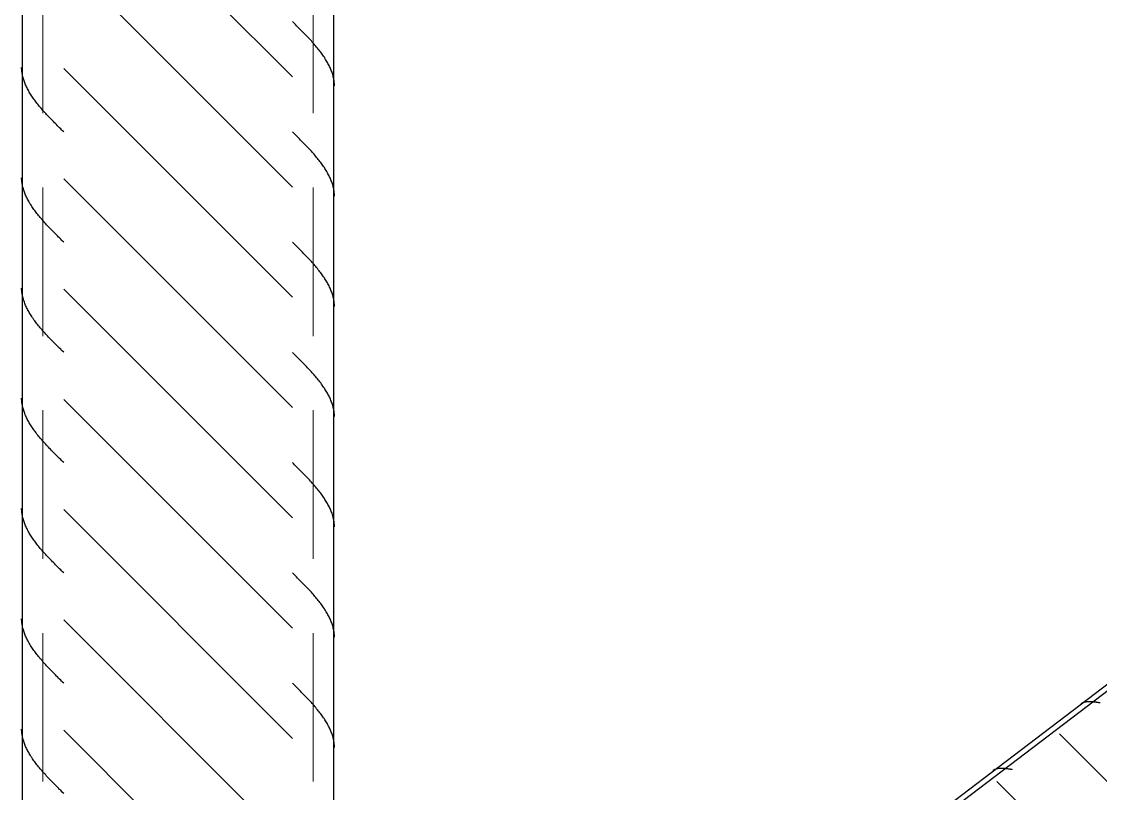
# Model space of a CAD drawing. Extents: x -9133 to 18268, y -11863 to 17290.
# Drawn here: x 498.8 to 602.7, y 3242.3 to 3316.6 of the extents above; entities that cross this region are included whole.
import ezdxf

# ---------------------------------------------------------------- set-up
doc = ezdxf.new("R2010")
doc.units = 0
doc.header["$LTSCALE"] = 30
doc.header["$MEASUREMENT"] = 0
doc.linetypes.add('EJEG$0$RLE-PROYECCION', pattern=[0.71438, 0.47625, -0.23813])
doc.layers.get('0').update_dxf_attribs({"linetype": 'CONTINUOUS'})
doc.layers.add('EJEG$0$RLA-ACHURADO', color=30, linetype='EJEG$0$RLE-PROYECCION', lineweight=15, transparency=0.7)
doc.layers.add('EJEG$0$RLA-CONTORNO', color=30, linetype='CONTINUOUS', lineweight=25)
pattern_1 = [(135, (-424.688, -2039.478), (-5.303301, -5.303301), [])]

# ---------------------------------------------------------------- blocks, each defined once
blk = doc.blocks.new('EJEG$0$RLA-COLUMNAS-CAJONES - P_M_ 300x300x20-306602-EJE G')
at = {"layer": 'EJEG$0$RLA-ACHURADO'}
for p, q in [((-1629.82, 788.27), (-1629.82, 1103)), ((-1603.82, 788.27), (-1603.82, 1103))]:
    blk.add_line(p, q, dxfattribs=at)
blk = doc.blocks.new('EJEG$0$FP_1-EJE G')
at = {"layer": 'EJEG$0$RLA-CONTORNO'}
for p, q in [((-1601.82, 826.77), (-1601.82, 1103)), ((-1605.72, 947.01), (-1605.82, 947.1)), ((-1605.62, 946.91), (-1605.72, 947.01)), ((-1605.52, 946.81), (-1605.62, 946.91)), ((-1605.42, 946.71), (-1605.52, 946.81)), ((-1605.32, 946.61), (-1605.42, 946.71)), ((-1605.22, 946.51), (-1605.32, 946.61)), ((-1605.12, 946.42), (-1605.22, 946.51)), ((-1605.02, 946.32), (-1605.12, 946.42)), ((-1604.93, 946.22), (-1605.02, 946.32)), ((-1604.83, 946.12), (-1604.93, 946.22)), ((-1604.73, 946.02), (-1604.83, 946.12)), ((-1604.64, 945.93), (-1604.73, 946.02)), ((-1604.54, 945.83), (-1604.64, 945.93)), ((-1604.45, 945.73), (-1604.54, 945.83)), ((-1604.36, 945.63), (-1604.45, 945.73)), ((-1604.26, 945.53), (-1604.36, 945.63)), ((-1604.17, 945.43), (-1604.26, 945.53)), ((-1604.08, 945.34), (-1604.17, 945.43)), ((-1603.99, 945.24), (-1604.08, 945.34)), ((-1603.9, 945.14), (-1603.99, 945.24)), ((-1603.82, 945.04), (-1603.9, 945.14)), ((-1603.73, 944.94), (-1603.82, 945.04)), ((-1603.64, 944.85), (-1603.73, 944.94)), ((-1603.56, 944.75), (-1603.64, 944.85)), ((-1603.48, 944.65), (-1603.56, 944.75)), ((-1603.4, 944.55), (-1603.48, 944.65)), ((-1603.32, 944.45), (-1603.4, 944.55)), ((-1603.24, 944.36), (-1603.32, 944.45)), ((-1603.17, 944.26), (-1603.24, 944.36)), ((-1603.09, 944.16), (-1603.17, 944.26)), ((-1603.02, 944.06), (-1603.09, 944.16)), ((-1602.95, 943.96), (-1603.02, 944.06)), ((-1602.88, 943.86), (-1602.95, 943.96)), ((-1602.81, 943.77), (-1602.88, 943.86)), ((-1602.74, 943.67), (-1602.81, 943.77)), ((-1602.68, 943.57), (-1602.74, 943.67)), ((-1602.62, 943.47), (-1602.68, 943.57)), ((-1602.56, 943.37), (-1602.62, 943.47)), ((-1602.5, 943.28), (-1602.56, 943.37)), ((-1602.44, 943.18), (-1602.5, 943.28)), ((-1602.39, 943.08), (-1602.44, 943.18)), ((-1602.34, 942.98), (-1602.39, 943.08)), ((-1602.28, 942.88), (-1602.34, 942.98)), ((-1602.24, 942.78), (-1602.28, 942.88)), ((-1602.19, 942.69), (-1602.24, 942.78)), ((-1602.15, 942.59), (-1602.19, 942.69)), ((-1602.11, 942.49), (-1602.15, 942.59)), ((-1602.07, 942.39), (-1602.11, 942.49)), ((-1602.03, 942.29), (-1602.07, 942.39)), ((-1601.99, 942.2), (-1602.03, 942.29)), ((-1601.96, 942.1), (-1601.99, 942.2)), ((-1601.93, 942), (-1601.96, 942.1)), ((-1601.9, 941.9), (-1601.93, 942)), ((-1601.88, 941.8), (-1601.9, 941.9)), ((-1601.86, 941.7), (-1601.88, 941.8)), ((-1601.84, 941.61), (-1601.86, 941.7)), ((-1601.82, 941.51), (-1601.84, 941.61)), ((-1601.8, 941.41), (-1601.82, 941.51)), ((-1601.79, 941.31), (-1601.8, 941.41)), ((-1601.78, 941.21), (-1601.79, 941.31)), ((-1601.77, 941.12), (-1601.78, 941.21)), ((-1601.76, 941.02), (-1601.77, 941.12)), ((-1601.76, 940.92), (-1601.76, 941.02)), ((-1605.72, 936.4), (-1605.82, 936.5)), ((-1605.62, 936.3), (-1605.72, 936.4)), ((-1605.52, 936.2), (-1605.62, 936.3)), ((-1605.42, 936.1), (-1605.52, 936.2)), ((-1605.32, 936.01), (-1605.42, 936.1)), ((-1605.22, 935.91), (-1605.32, 936.01)), ((-1605.12, 935.81), (-1605.22, 935.91)), ((-1605.02, 935.71), (-1605.12, 935.81)), ((-1604.93, 935.61), (-1605.02, 935.71)), ((-1604.83, 935.52), (-1604.93, 935.61)), ((-1604.73, 935.42), (-1604.83, 935.52)), ((-1604.64, 935.32), (-1604.73, 935.42)), ((-1604.54, 935.22), (-1604.64, 935.32)), ((-1604.45, 935.12), (-1604.54, 935.22)), ((-1604.36, 935.02), (-1604.45, 935.12)), ((-1604.26, 934.93), (-1604.36, 935.02)), ((-1604.17, 934.83), (-1604.26, 934.93)), ((-1604.08, 934.73), (-1604.17, 934.83)), ((-1603.99, 934.63), (-1604.08, 934.73)), ((-1603.9, 934.53), (-1603.99, 934.63)), ((-1603.82, 934.44), (-1603.9, 934.53)), ((-1603.73, 934.34), (-1603.82, 934.44)), ((-1603.64, 934.24), (-1603.73, 934.34)), ((-1603.56, 934.14), (-1603.64, 934.24)), ((-1603.48, 934.04), (-1603.56, 934.14)), ((-1603.4, 933.94), (-1603.48, 934.04)), ((-1603.32, 933.85), (-1603.4, 933.94)), ((-1603.24, 933.75), (-1603.32, 933.85)), ((-1603.17, 933.65), (-1603.24, 933.75)), ((-1603.09, 933.55), (-1603.17, 933.65)), ((-1603.02, 933.45), (-1603.09, 933.55)), ((-1602.95, 933.36), (-1603.02, 933.45)), ((-1602.88, 933.26), (-1602.95, 933.36)), ((-1602.81, 933.16), (-1602.88, 933.26)), ((-1602.74, 933.06), (-1602.81, 933.16)), ((-1602.68, 932.96), (-1602.74, 933.06)), ((-1602.62, 932.86), (-1602.68, 932.96)), ((-1602.56, 932.77), (-1602.62, 932.86)), ((-1602.5, 932.67), (-1602.56, 932.77)), ((-1602.44, 932.57), (-1602.5, 932.67)), ((-1602.39, 932.47), (-1602.44, 932.57)), ((-1602.34, 932.37), (-1602.39, 932.47)), ((-1602.28, 932.28), (-1602.34, 932.37)), ((-1602.24, 932.18), (-1602.28, 932.28)), ((-1602.19, 932.08), (-1602.24, 932.18)), ((-1602.15, 931.98), (-1602.19, 932.08)), ((-1602.11, 931.88), (-1602.15, 931.98)), ((-1602.07, 931.78), (-1602.11, 931.88)), ((-1602.03, 931.69), (-1602.07, 931.78)), ((-1601.99, 931.59), (-1602.03, 931.69)), ((-1601.96, 931.49), (-1601.99, 931.59)), ((-1601.93, 931.39), (-1601.96, 931.49)), ((-1601.9, 931.29), (-1601.93, 931.39)), ((-1601.88, 931.2), (-1601.9, 931.29)), ((-1601.86, 931.1), (-1601.88, 931.2)), ((-1601.84, 931), (-1601.86, 931.1)), ((-1601.82, 930.9), (-1601.84, 931)), ((-1601.8, 930.8), (-1601.82, 930.9)), ((-1601.79, 930.7), (-1601.8, 930.8)), ((-1601.78, 930.61), (-1601.79, 930.7)), ((-1601.77, 930.51), (-1601.78, 930.61)), ((-1601.76, 930.41), (-1601.77, 930.51)), ((-1601.76, 930.31), (-1601.76, 930.41)), ((-1605.72, 925.79), (-1605.82, 925.89)), ((-1605.62, 925.69), (-1605.72, 925.79)), ((-1605.52, 925.6), (-1605.62, 925.69)), ((-1605.42, 925.5), (-1605.52, 925.6)), ((-1605.32, 925.4), (-1605.42, 925.5)), ((-1605.22, 925.3), (-1605.32, 925.4)), ((-1605.12, 925.2), (-1605.22, 925.3)), ((-1605.02, 925.11), (-1605.12, 925.2)), ((-1604.93, 925.01), (-1605.02, 925.11)), ((-1604.83, 924.91), (-1604.93, 925.01)), ((-1604.73, 924.81), (-1604.83, 924.91)), ((-1604.64, 924.71), (-1604.73, 924.81)), ((-1604.54, 924.61), (-1604.64, 924.71)), ((-1604.45, 924.52), (-1604.54, 924.61)), ((-1604.36, 924.42), (-1604.45, 924.52)), ((-1604.26, 924.32), (-1604.36, 924.42)), ((-1604.17, 924.22), (-1604.26, 924.32)), ((-1604.08, 924.12), (-1604.17, 924.22)), ((-1603.99, 924.03), (-1604.08, 924.12)), ((-1603.9, 923.93), (-1603.99, 924.03)), ((-1603.82, 923.83), (-1603.9, 923.93)), ((-1603.73, 923.73), (-1603.82, 923.83)), ((-1603.64, 923.63), (-1603.73, 923.73)), ((-1603.56, 923.53), (-1603.64, 923.63)), ((-1603.48, 923.44), (-1603.56, 923.53)), ((-1603.4, 923.34), (-1603.48, 923.44)), ((-1603.32, 923.24), (-1603.4, 923.34)), ((-1603.24, 923.14), (-1603.32, 923.24)), ((-1603.17, 923.04), (-1603.24, 923.14)), ((-1603.09, 922.95), (-1603.17, 923.04)), ((-1603.02, 922.85), (-1603.09, 922.95)), ((-1602.95, 922.75), (-1603.02, 922.85)), ((-1602.88, 922.65), (-1602.95, 922.75)), ((-1602.81, 922.55), (-1602.88, 922.65)), ((-1602.74, 922.45), (-1602.81, 922.55)), ((-1602.68, 922.36), (-1602.74, 922.45)), ((-1602.62, 922.26), (-1602.68, 922.36)), ((-1602.56, 922.16), (-1602.62, 922.26)), ((-1602.5, 922.06), (-1602.56, 922.16)), ((-1602.44, 921.96), (-1602.5, 922.06)), ((-1602.39, 921.87), (-1602.44, 921.96)), ((-1602.34, 921.77), (-1602.39, 921.87)), ((-1602.28, 921.67), (-1602.34, 921.77)), ((-1602.24, 921.57), (-1602.28, 921.67)), ((-1602.19, 921.47), (-1602.24, 921.57)), ((-1602.15, 921.37), (-1602.19, 921.47)), ((-1602.11, 921.28), (-1602.15, 921.37)), ((-1602.07, 921.18), (-1602.11, 921.28)), ((-1602.03, 921.08), (-1602.07, 921.18)), ((-1601.99, 920.98), (-1602.03, 921.08)), ((-1601.96, 920.88), (-1601.99, 920.98)), ((-1601.93, 920.79), (-1601.96, 920.88)), ((-1601.9, 920.69), (-1601.93, 920.79)), ((-1601.88, 920.59), (-1601.9, 920.69)), ((-1601.86, 920.49), (-1601.88, 920.59)), ((-1601.84, 920.39), (-1601.86, 920.49)), ((-1601.82, 920.29), (-1601.84, 920.39)), ((-1601.8, 920.2), (-1601.82, 920.29)), ((-1601.79, 920.1), (-1601.8, 920.2)), ((-1601.78, 920), (-1601.79, 920.1)), ((-1601.77, 919.9), (-1601.78, 920)), ((-1601.76, 919.8), (-1601.77, 919.9)), ((-1601.76, 919.71), (-1601.76, 919.8)), ((-1605.72, 915.19), (-1605.82, 915.28)), ((-1605.62, 915.09), (-1605.72, 915.19)), ((-1605.52, 914.99), (-1605.62, 915.09)), ((-1605.42, 914.89), (-1605.52, 914.99)), ((-1605.32, 914.79), (-1605.42, 914.89)), ((-1605.22, 914.7), (-1605.32, 914.79)), ((-1605.12, 914.6), (-1605.22, 914.7)), ((-1605.02, 914.5), (-1605.12, 914.6)), ((-1604.93, 914.4), (-1605.02, 914.5)), ((-1604.83, 914.3), (-1604.93, 914.4)), ((-1604.73, 914.2), (-1604.83, 914.3)), ((-1604.64, 914.11), (-1604.73, 914.2)), ((-1604.54, 914.01), (-1604.64, 914.11)), ((-1604.45, 913.91), (-1604.54, 914.01)), ((-1604.36, 913.81), (-1604.45, 913.91)), ((-1604.26, 913.71), (-1604.36, 913.81)), ((-1604.17, 913.62), (-1604.26, 913.71)), ((-1604.08, 913.52), (-1604.17, 913.62)), ((-1603.99, 913.42), (-1604.08, 913.52)), ((-1603.9, 913.32), (-1603.99, 913.42)), ((-1603.82, 913.22), (-1603.9, 913.32)), ((-1603.73, 913.12), (-1603.82, 913.22)), ((-1603.64, 913.03), (-1603.73, 913.12)), ((-1603.56, 912.93), (-1603.64, 913.03)), ((-1603.48, 912.83), (-1603.56, 912.93)), ((-1603.4, 912.73), (-1603.48, 912.83)), ((-1603.32, 912.63), (-1603.4, 912.73)), ((-1603.24, 912.54), (-1603.32, 912.63)), ((-1603.17, 912.44), (-1603.24, 912.54)), ((-1603.09, 912.34), (-1603.17, 912.44)), ((-1603.02, 912.24), (-1603.09, 912.34)), ((-1602.95, 912.14), (-1603.02, 912.24)), ((-1602.88, 912.04), (-1602.95, 912.14)), ((-1602.81, 911.95), (-1602.88, 912.04)), ((-1602.74, 911.85), (-1602.81, 911.95)), ((-1602.68, 911.75), (-1602.74, 911.85)), ((-1602.62, 911.65), (-1602.68, 911.75)), ((-1602.56, 911.55), (-1602.62, 911.65)), ((-1602.5, 911.46), (-1602.56, 911.55)), ((-1602.44, 911.36), (-1602.5, 911.46)), ((-1602.39, 911.26), (-1602.44, 911.36)), ((-1602.34, 911.16), (-1602.39, 911.26)), ((-1602.28, 911.06), (-1602.34, 911.16)), ((-1602.24, 910.96), (-1602.28, 911.06)), ((-1602.19, 910.87), (-1602.24, 910.96)), ((-1602.15, 910.77), (-1602.19, 910.87)), ((-1602.11, 910.67), (-1602.15, 910.77)), ((-1602.07, 910.57), (-1602.11, 910.67)), ((-1602.03, 910.47), (-1602.07, 910.57)), ((-1601.99, 910.38), (-1602.03, 910.47)), ((-1601.96, 910.28), (-1601.99, 910.38)), ((-1601.93, 910.18), (-1601.96, 910.28)), ((-1601.9, 910.08), (-1601.93, 910.18)), ((-1601.88, 909.98), (-1601.9, 910.08)), ((-1601.86, 909.88), (-1601.88, 909.98)), ((-1601.84, 909.79), (-1601.86, 909.88)), ((-1601.82, 909.69), (-1601.84, 909.79)), ((-1601.8, 909.59), (-1601.82, 909.69)), ((-1601.79, 909.49), (-1601.8, 909.59)), ((-1601.78, 909.39), (-1601.79, 909.49)), ((-1601.77, 909.3), (-1601.78, 909.39)), ((-1601.76, 909.2), (-1601.77, 909.3)), ((-1601.76, 909.1), (-1601.76, 909.2)), ((-1605.72, 904.58), (-1605.82, 904.68)), ((-1605.62, 904.48), (-1605.72, 904.58)), ((-1605.52, 904.38), (-1605.62, 904.48)), ((-1605.42, 904.28), (-1605.52, 904.38)), ((-1605.32, 904.19), (-1605.42, 904.28)), ((-1605.22, 904.09), (-1605.32, 904.19)), ((-1605.12, 903.99), (-1605.22, 904.09)), ((-1605.02, 903.89), (-1605.12, 903.99)), ((-1604.93, 903.79), (-1605.02, 903.89)), ((-1604.83, 903.7), (-1604.93, 903.79)), ((-1604.73, 903.6), (-1604.83, 903.7)), ((-1604.64, 903.5), (-1604.73, 903.6)), ((-1604.54, 903.4), (-1604.64, 903.5)), ((-1604.45, 903.3), (-1604.54, 903.4)), ((-1604.36, 903.2), (-1604.45, 903.3)), ((-1604.26, 903.11), (-1604.36, 903.2)), ((-1604.17, 903.01), (-1604.26, 903.11)), ((-1604.08, 902.91), (-1604.17, 903.01)), ((-1603.99, 902.81), (-1604.08, 902.91)), ((-1603.9, 902.71), (-1603.99, 902.81)), ((-1603.82, 902.62), (-1603.9, 902.71)), ((-1603.73, 902.52), (-1603.82, 902.62)), ((-1603.64, 902.42), (-1603.73, 902.52)), ((-1603.56, 902.32), (-1603.64, 902.42)), ((-1603.48, 902.22), (-1603.56, 902.32)), ((-1603.4, 902.12), (-1603.48, 902.22)), ((-1603.32, 902.03), (-1603.4, 902.12)), ((-1603.24, 901.93), (-1603.32, 902.03)), ((-1603.17, 901.83), (-1603.24, 901.93)), ((-1603.09, 901.73), (-1603.17, 901.83)), ((-1603.02, 901.63), (-1603.09, 901.73)), ((-1602.95, 901.54), (-1603.02, 901.63)), ((-1602.88, 901.44), (-1602.95, 901.54)), ((-1602.81, 901.34), (-1602.88, 901.44)), ((-1602.74, 901.24), (-1602.81, 901.34)), ((-1602.68, 901.14), (-1602.74, 901.24)), ((-1602.62, 901.05), (-1602.68, 901.14)), ((-1602.56, 900.95), (-1602.62, 901.05)), ((-1602.5, 900.85), (-1602.56, 900.95)), ((-1602.44, 900.75), (-1602.5, 900.85)), ((-1602.39, 900.65), (-1602.44, 900.75)), ((-1602.34, 900.55), (-1602.39, 900.65)), ((-1602.28, 900.46), (-1602.34, 900.55)), ((-1602.24, 900.36), (-1602.28, 900.46)), ((-1602.19, 900.26), (-1602.24, 900.36)), ((-1602.15, 900.16), (-1602.19, 900.26)), ((-1602.11, 900.06), (-1602.15, 900.16)), ((-1602.07, 899.97), (-1602.11, 900.06)), ((-1602.03, 899.87), (-1602.07, 899.97)), ((-1601.99, 899.77), (-1602.03, 899.87)), ((-1601.96, 899.67), (-1601.99, 899.77)), ((-1601.93, 899.57), (-1601.96, 899.67)), ((-1601.9, 899.47), (-1601.93, 899.57)), ((-1601.88, 899.38), (-1601.9, 899.47)), ((-1601.86, 899.28), (-1601.88, 899.38)), ((-1601.84, 899.18), (-1601.86, 899.28)), ((-1601.82, 899.08), (-1601.84, 899.18)), ((-1601.8, 898.98), (-1601.82, 899.08)), ((-1601.79, 898.89), (-1601.8, 898.98)), ((-1601.78, 898.79), (-1601.79, 898.89)), ((-1601.77, 898.69), (-1601.78, 898.79)), ((-1601.76, 898.59), (-1601.77, 898.69)), ((-1601.76, 898.49), (-1601.76, 898.59)), ((-1605.72, 893.97), (-1605.82, 894.07)), ((-1605.62, 893.87), (-1605.72, 893.97)), ((-1605.52, 893.78), (-1605.62, 893.87)), ((-1605.42, 893.68), (-1605.52, 893.78)), ((-1605.32, 893.58), (-1605.42, 893.68)), ((-1605.22, 893.48), (-1605.32, 893.58)), ((-1605.12, 893.38), (-1605.22, 893.48)), ((-1605.02, 893.29), (-1605.12, 893.38)), ((-1604.93, 893.19), (-1605.02, 893.29)), ((-1604.83, 893.09), (-1604.93, 893.19)), ((-1604.73, 892.99), (-1604.83, 893.09)), ((-1604.64, 892.89), (-1604.73, 892.99)), ((-1604.54, 892.79), (-1604.64, 892.89)), ((-1604.45, 892.7), (-1604.54, 892.79)), ((-1604.36, 892.6), (-1604.45, 892.7)), ((-1604.26, 892.5), (-1604.36, 892.6)), ((-1604.17, 892.4), (-1604.26, 892.5)), ((-1604.08, 892.3), (-1604.17, 892.4)), ((-1603.99, 892.21), (-1604.08, 892.3)), ((-1603.9, 892.11), (-1603.99, 892.21)), ((-1603.82, 892.01), (-1603.9, 892.11)), ((-1603.73, 891.91), (-1603.82, 892.01)), ((-1603.64, 891.81), (-1603.73, 891.91)), ((-1603.56, 891.71), (-1603.64, 891.81)), ((-1603.48, 891.62), (-1603.56, 891.71)), ((-1603.4, 891.52), (-1603.48, 891.62)), ((-1603.32, 891.42), (-1603.4, 891.52)), ((-1603.24, 891.32), (-1603.32, 891.42)), ((-1603.17, 891.22), (-1603.24, 891.32)), ((-1603.09, 891.13), (-1603.17, 891.22)), ((-1603.02, 891.03), (-1603.09, 891.13)), ((-1602.95, 890.93), (-1603.02, 891.03)), ((-1602.88, 890.83), (-1602.95, 890.93)), ((-1602.81, 890.73), (-1602.88, 890.83)), ((-1602.74, 890.63), (-1602.81, 890.73)), ((-1602.68, 890.54), (-1602.74, 890.63)), ((-1602.62, 890.44), (-1602.68, 890.54)), ((-1602.56, 890.34), (-1602.62, 890.44)), ((-1602.5, 890.24), (-1602.56, 890.34)), ((-1602.44, 890.14), (-1602.5, 890.24)), ((-1602.39, 890.05), (-1602.44, 890.14)), ((-1602.34, 889.95), (-1602.39, 890.05)), ((-1602.28, 889.85), (-1602.34, 889.95)), ((-1602.24, 889.75), (-1602.28, 889.85)), ((-1602.19, 889.65), (-1602.24, 889.75)), ((-1602.15, 889.55), (-1602.19, 889.65)), ((-1602.11, 889.46), (-1602.15, 889.55)), ((-1602.07, 889.36), (-1602.11, 889.46)), ((-1602.03, 889.26), (-1602.07, 889.36)), ((-1601.99, 889.16), (-1602.03, 889.26)), ((-1601.96, 889.06), (-1601.99, 889.16)), ((-1601.93, 888.97), (-1601.96, 889.06)), ((-1601.9, 888.87), (-1601.93, 888.97)), ((-1601.88, 888.77), (-1601.9, 888.87)), ((-1601.86, 888.67), (-1601.88, 888.77)), ((-1601.84, 888.57), (-1601.86, 888.67)), ((-1601.82, 888.47), (-1601.84, 888.57)), ((-1601.8, 888.38), (-1601.82, 888.47)), ((-1601.79, 888.28), (-1601.8, 888.38)), ((-1601.78, 888.18), (-1601.79, 888.28)), ((-1601.77, 888.08), (-1601.78, 888.18)), ((-1601.76, 887.98), (-1601.77, 888.08)), ((-1601.76, 887.89), (-1601.76, 887.98)), ((-1605.72, 883.37), (-1605.82, 883.46)), ((-1605.62, 883.27), (-1605.72, 883.37)), ((-1605.52, 883.17), (-1605.62, 883.27)), ((-1605.42, 883.07), (-1605.52, 883.17)), ((-1605.32, 882.97), (-1605.42, 883.07)), ((-1605.22, 882.88), (-1605.32, 882.97)), ((-1605.12, 882.78), (-1605.22, 882.88)), ((-1605.02, 882.68), (-1605.12, 882.78)), ((-1604.93, 882.58), (-1605.02, 882.68)), ((-1604.83, 882.48), (-1604.93, 882.58)), ((-1604.73, 882.38), (-1604.83, 882.48)), ((-1604.64, 882.29), (-1604.73, 882.38)), ((-1604.54, 882.19), (-1604.64, 882.29)), ((-1604.45, 882.09), (-1604.54, 882.19)), ((-1604.36, 881.99), (-1604.45, 882.09)), ((-1604.26, 881.89), (-1604.36, 881.99)), ((-1604.17, 881.8), (-1604.26, 881.89)), ((-1604.08, 881.7), (-1604.17, 881.8)), ((-1603.99, 881.6), (-1604.08, 881.7)), ((-1603.9, 881.5), (-1603.99, 881.6)), ((-1603.82, 881.4), (-1603.9, 881.5)), ((-1603.73, 881.3), (-1603.82, 881.4)), ((-1603.64, 881.21), (-1603.73, 881.3)), ((-1603.56, 881.11), (-1603.64, 881.21)), ((-1603.48, 881.01), (-1603.56, 881.11)), ((-1603.4, 880.91), (-1603.48, 881.01)), ((-1603.32, 880.81), (-1603.4, 880.91)), ((-1603.24, 880.72), (-1603.32, 880.81)), ((-1603.17, 880.62), (-1603.24, 880.72)), ((-1603.09, 880.52), (-1603.17, 880.62)), ((-1603.02, 880.42), (-1603.09, 880.52)), ((-1602.95, 880.32), (-1603.02, 880.42)), ((-1602.88, 880.22), (-1602.95, 880.32)), ((-1602.81, 880.13), (-1602.88, 880.22)), ((-1602.74, 880.03), (-1602.81, 880.13)), ((-1602.68, 879.93), (-1602.74, 880.03)), ((-1602.62, 879.83), (-1602.68, 879.93)), ((-1602.56, 879.73), (-1602.62, 879.83)), ((-1602.5, 879.64), (-1602.56, 879.73)), ((-1602.44, 879.54), (-1602.5, 879.64)), ((-1602.39, 879.44), (-1602.44, 879.54)), ((-1602.34, 879.34), (-1602.39, 879.44)), ((-1602.28, 879.24), (-1602.34, 879.34)), ((-1602.24, 879.14), (-1602.28, 879.24)), ((-1602.19, 879.05), (-1602.24, 879.14)), ((-1602.15, 878.95), (-1602.19, 879.05)), ((-1602.11, 878.85), (-1602.15, 878.95)), ((-1602.07, 878.75), (-1602.11, 878.85)), ((-1602.03, 878.65), (-1602.07, 878.75)), ((-1601.99, 878.56), (-1602.03, 878.65)), ((-1601.96, 878.46), (-1601.99, 878.56)), ((-1601.93, 878.36), (-1601.96, 878.46)), ((-1601.9, 878.26), (-1601.93, 878.36)), ((-1601.88, 878.16), (-1601.9, 878.26)), ((-1601.86, 878.06), (-1601.88, 878.16)), ((-1601.84, 877.97), (-1601.86, 878.06)), ((-1601.82, 877.87), (-1601.84, 877.97)), ((-1601.8, 877.77), (-1601.82, 877.87)), ((-1601.79, 877.67), (-1601.8, 877.77)), ((-1601.78, 877.57), (-1601.79, 877.67)), ((-1601.77, 877.48), (-1601.78, 877.57)), ((-1601.76, 877.38), (-1601.77, 877.48)), ((-1601.76, 877.28), (-1601.76, 877.38))]:
    blk.add_line(p, q, dxfattribs=at)
blk = doc.blocks.new('EJEG$0$FP_2-EJE G')
at = {"layer": 'EJEG$0$RLA-CONTORNO'}
for p, q in [((-1631.82, 1103), (-1631.82, 788.27)), ((-1631.87, 942.59), (-1631.87, 942.69)), ((-1631.86, 942.49), (-1631.87, 942.59)), ((-1631.85, 942.39), (-1631.86, 942.49)), ((-1631.84, 942.29), (-1631.85, 942.39)), ((-1631.83, 942.19), (-1631.84, 942.29)), ((-1631.81, 942.1), (-1631.83, 942.19)), ((-1631.8, 942), (-1631.81, 942.1)), ((-1631.78, 941.9), (-1631.8, 942)), ((-1631.75, 941.8), (-1631.78, 941.9)), ((-1631.73, 941.7), (-1631.75, 941.8)), ((-1631.7, 941.61), (-1631.73, 941.7)), ((-1631.67, 941.51), (-1631.7, 941.61)), ((-1631.64, 941.41), (-1631.67, 941.51)), ((-1631.6, 941.31), (-1631.64, 941.41)), ((-1631.57, 941.21), (-1631.6, 941.31)), ((-1631.53, 941.11), (-1631.57, 941.21)), ((-1631.48, 941.02), (-1631.53, 941.11)), ((-1631.44, 940.92), (-1631.48, 941.02)), ((-1631.39, 940.82), (-1631.44, 940.92)), ((-1631.35, 940.72), (-1631.39, 940.82)), ((-1631.3, 940.62), (-1631.35, 940.72)), ((-1631.24, 940.53), (-1631.3, 940.62)), ((-1631.19, 940.43), (-1631.24, 940.53)), ((-1631.13, 940.33), (-1631.19, 940.43)), ((-1631.08, 940.23), (-1631.13, 940.33)), ((-1631.02, 940.13), (-1631.08, 940.23)), ((-1630.95, 940.03), (-1631.02, 940.13)), ((-1630.89, 939.94), (-1630.95, 940.03)), ((-1630.82, 939.84), (-1630.89, 939.94)), ((-1630.76, 939.74), (-1630.82, 939.84)), ((-1630.69, 939.64), (-1630.76, 939.74)), ((-1630.61, 939.54), (-1630.69, 939.64)), ((-1630.54, 939.45), (-1630.61, 939.54)), ((-1630.47, 939.35), (-1630.54, 939.45)), ((-1630.39, 939.25), (-1630.47, 939.35)), ((-1630.31, 939.15), (-1630.39, 939.25)), ((-1630.23, 939.05), (-1630.31, 939.15)), ((-1630.15, 938.95), (-1630.23, 939.05)), ((-1630.07, 938.86), (-1630.15, 938.95)), ((-1629.99, 938.76), (-1630.07, 938.86)), ((-1629.9, 938.66), (-1629.99, 938.76)), ((-1629.82, 938.56), (-1629.9, 938.66)), ((-1629.73, 938.46), (-1629.82, 938.56)), ((-1629.64, 938.37), (-1629.73, 938.46)), ((-1629.55, 938.27), (-1629.64, 938.37)), ((-1629.46, 938.17), (-1629.55, 938.27)), ((-1629.37, 938.07), (-1629.46, 938.17)), ((-1629.28, 937.97), (-1629.37, 938.07)), ((-1629.18, 937.87), (-1629.28, 937.97)), ((-1629.09, 937.78), (-1629.18, 937.87)), ((-1628.99, 937.68), (-1629.09, 937.78)), ((-1628.9, 937.58), (-1628.99, 937.68)), ((-1628.8, 937.48), (-1628.9, 937.58)), ((-1628.71, 937.38), (-1628.8, 937.48)), ((-1628.61, 937.29), (-1628.71, 937.38)), ((-1628.51, 937.19), (-1628.61, 937.29)), ((-1628.41, 937.09), (-1628.51, 937.19)), ((-1628.31, 936.99), (-1628.41, 937.09)), ((-1628.21, 936.89), (-1628.31, 936.99)), ((-1628.11, 936.79), (-1628.21, 936.89)), ((-1628.02, 936.7), (-1628.11, 936.79)), ((-1627.92, 936.6), (-1628.02, 936.7)), ((-1627.82, 936.5), (-1627.92, 936.6)), ((-1631.87, 931.98), (-1631.87, 932.08)), ((-1631.86, 931.88), (-1631.87, 931.98)), ((-1631.85, 931.78), (-1631.86, 931.88)), ((-1631.84, 931.69), (-1631.85, 931.78)), ((-1631.83, 931.59), (-1631.84, 931.69)), ((-1631.81, 931.49), (-1631.83, 931.59)), ((-1631.8, 931.39), (-1631.81, 931.49)), ((-1631.78, 931.29), (-1631.8, 931.39)), ((-1631.75, 931.19), (-1631.78, 931.29)), ((-1631.73, 931.1), (-1631.75, 931.19)), ((-1631.7, 931), (-1631.73, 931.1)), ((-1631.67, 930.9), (-1631.7, 931)), ((-1631.64, 930.8), (-1631.67, 930.9)), ((-1631.6, 930.7), (-1631.64, 930.8)), ((-1631.57, 930.61), (-1631.6, 930.7)), ((-1631.53, 930.51), (-1631.57, 930.61)), ((-1631.48, 930.41), (-1631.53, 930.51)), ((-1631.44, 930.31), (-1631.48, 930.41)), ((-1631.39, 930.21), (-1631.44, 930.31)), ((-1631.35, 930.12), (-1631.39, 930.21)), ((-1631.3, 930.02), (-1631.35, 930.12)), ((-1631.24, 929.92), (-1631.3, 930.02)), ((-1631.19, 929.82), (-1631.24, 929.92)), ((-1631.13, 929.72), (-1631.19, 929.82)), ((-1631.08, 929.62), (-1631.13, 929.72)), ((-1631.02, 929.53), (-1631.08, 929.62)), ((-1630.95, 929.43), (-1631.02, 929.53)), ((-1630.89, 929.33), (-1630.95, 929.43)), ((-1630.82, 929.23), (-1630.89, 929.33)), ((-1630.76, 929.13), (-1630.82, 929.23)), ((-1630.69, 929.04), (-1630.76, 929.13)), ((-1630.61, 928.94), (-1630.69, 929.04)), ((-1630.54, 928.84), (-1630.61, 928.94)), ((-1630.47, 928.74), (-1630.54, 928.84)), ((-1630.39, 928.64), (-1630.47, 928.74)), ((-1630.31, 928.54), (-1630.39, 928.64)), ((-1630.23, 928.45), (-1630.31, 928.54)), ((-1630.15, 928.35), (-1630.23, 928.45)), ((-1630.07, 928.25), (-1630.15, 928.35)), ((-1629.99, 928.15), (-1630.07, 928.25)), ((-1629.9, 928.05), (-1629.99, 928.15)), ((-1629.82, 927.96), (-1629.9, 928.05)), ((-1629.73, 927.86), (-1629.82, 927.96)), ((-1629.64, 927.76), (-1629.73, 927.86)), ((-1629.55, 927.66), (-1629.64, 927.76)), ((-1629.46, 927.56), (-1629.55, 927.66)), ((-1629.37, 927.46), (-1629.46, 927.56)), ((-1629.28, 927.37), (-1629.37, 927.46)), ((-1629.18, 927.27), (-1629.28, 927.37)), ((-1629.09, 927.17), (-1629.18, 927.27)), ((-1628.99, 927.07), (-1629.09, 927.17)), ((-1628.9, 926.97), (-1628.99, 927.07)), ((-1628.8, 926.88), (-1628.9, 926.97)), ((-1628.71, 926.78), (-1628.8, 926.88)), ((-1628.61, 926.68), (-1628.71, 926.78)), ((-1628.51, 926.58), (-1628.61, 926.68)), ((-1628.41, 926.48), (-1628.51, 926.58)), ((-1628.31, 926.38), (-1628.41, 926.48)), ((-1628.21, 926.29), (-1628.31, 926.38)), ((-1628.11, 926.19), (-1628.21, 926.29)), ((-1628.02, 926.09), (-1628.11, 926.19)), ((-1627.92, 925.99), (-1628.02, 926.09)), ((-1627.82, 925.89), (-1627.92, 925.99)), ((-1631.87, 921.37), (-1631.87, 921.47)), ((-1631.86, 921.28), (-1631.87, 921.37)), ((-1631.85, 921.18), (-1631.86, 921.28)), ((-1631.84, 921.08), (-1631.85, 921.18)), ((-1631.83, 920.98), (-1631.84, 921.08)), ((-1631.81, 920.88), (-1631.83, 920.98)), ((-1631.8, 920.78), (-1631.81, 920.88)), ((-1631.78, 920.69), (-1631.8, 920.78)), ((-1631.75, 920.59), (-1631.78, 920.69)), ((-1631.73, 920.49), (-1631.75, 920.59)), ((-1631.7, 920.39), (-1631.73, 920.49)), ((-1631.67, 920.29), (-1631.7, 920.39)), ((-1631.64, 920.2), (-1631.67, 920.29)), ((-1631.6, 920.1), (-1631.64, 920.2)), ((-1631.57, 920), (-1631.6, 920.1)), ((-1631.53, 919.9), (-1631.57, 920)), ((-1631.48, 919.8), (-1631.53, 919.9)), ((-1631.44, 919.7), (-1631.48, 919.8)), ((-1631.39, 919.61), (-1631.44, 919.7)), ((-1631.35, 919.51), (-1631.39, 919.61)), ((-1631.3, 919.41), (-1631.35, 919.51)), ((-1631.24, 919.31), (-1631.3, 919.41)), ((-1631.19, 919.21), (-1631.24, 919.31)), ((-1631.13, 919.12), (-1631.19, 919.21)), ((-1631.08, 919.02), (-1631.13, 919.12)), ((-1631.02, 918.92), (-1631.08, 919.02)), ((-1630.95, 918.82), (-1631.02, 918.92)), ((-1630.89, 918.72), (-1630.95, 918.82)), ((-1630.82, 918.62), (-1630.89, 918.72)), ((-1630.76, 918.53), (-1630.82, 918.62)), ((-1630.69, 918.43), (-1630.76, 918.53)), ((-1630.61, 918.33), (-1630.69, 918.43)), ((-1630.54, 918.23), (-1630.61, 918.33)), ((-1630.47, 918.13), (-1630.54, 918.23)), ((-1630.39, 918.04), (-1630.47, 918.13)), ((-1630.31, 917.94), (-1630.39, 918.04)), ((-1630.23, 917.84), (-1630.31, 917.94)), ((-1630.15, 917.74), (-1630.23, 917.84)), ((-1630.07, 917.64), (-1630.15, 917.74)), ((-1629.99, 917.54), (-1630.07, 917.64)), ((-1629.9, 917.45), (-1629.99, 917.54)), ((-1629.82, 917.35), (-1629.9, 917.45)), ((-1629.73, 917.25), (-1629.82, 917.35)), ((-1629.64, 917.15), (-1629.73, 917.25)), ((-1629.55, 917.05), (-1629.64, 917.15)), ((-1629.46, 916.96), (-1629.55, 917.05)), ((-1629.37, 916.86), (-1629.46, 916.96)), ((-1629.28, 916.76), (-1629.37, 916.86)), ((-1629.18, 916.66), (-1629.28, 916.76)), ((-1629.09, 916.56), (-1629.18, 916.66)), ((-1628.99, 916.47), (-1629.09, 916.56)), ((-1628.9, 916.37), (-1628.99, 916.47)), ((-1628.8, 916.27), (-1628.9, 916.37)), ((-1628.71, 916.17), (-1628.8, 916.27)), ((-1628.61, 916.07), (-1628.71, 916.17)), ((-1628.51, 915.97), (-1628.61, 916.07)), ((-1628.41, 915.88), (-1628.51, 915.97)), ((-1628.31, 915.78), (-1628.41, 915.88)), ((-1628.21, 915.68), (-1628.31, 915.78)), ((-1628.11, 915.58), (-1628.21, 915.68)), ((-1628.02, 915.48), (-1628.11, 915.58)), ((-1627.92, 915.39), (-1628.02, 915.48)), ((-1627.82, 915.29), (-1627.92, 915.39)), ((-1631.87, 910.77), (-1631.87, 910.87)), ((-1631.86, 910.67), (-1631.87, 910.77)), ((-1631.85, 910.57), (-1631.86, 910.67)), ((-1631.84, 910.47), (-1631.85, 910.57)), ((-1631.83, 910.37), (-1631.84, 910.47)), ((-1631.81, 910.28), (-1631.83, 910.37)), ((-1631.8, 910.18), (-1631.81, 910.28)), ((-1631.78, 910.08), (-1631.8, 910.18)), ((-1631.75, 909.98), (-1631.78, 910.08)), ((-1631.73, 909.88), (-1631.75, 909.98)), ((-1631.7, 909.79), (-1631.73, 909.88)), ((-1631.67, 909.69), (-1631.7, 909.79)), ((-1631.64, 909.59), (-1631.67, 909.69)), ((-1631.6, 909.49), (-1631.64, 909.59)), ((-1631.57, 909.39), (-1631.6, 909.49)), ((-1631.53, 909.29), (-1631.57, 909.39)), ((-1631.48, 909.2), (-1631.53, 909.29)), ((-1631.44, 909.1), (-1631.48, 909.2)), ((-1631.39, 909), (-1631.44, 909.1)), ((-1631.35, 908.9), (-1631.39, 909)), ((-1631.3, 908.8), (-1631.35, 908.9)), ((-1631.24, 908.71), (-1631.3, 908.8)), ((-1631.19, 908.61), (-1631.24, 908.71)), ((-1631.13, 908.51), (-1631.19, 908.61)), ((-1631.08, 908.41), (-1631.13, 908.51)), ((-1631.02, 908.31), (-1631.08, 908.41)), ((-1630.95, 908.21), (-1631.02, 908.31)), ((-1630.89, 908.12), (-1630.95, 908.21)), ((-1630.82, 908.02), (-1630.89, 908.12)), ((-1630.76, 907.92), (-1630.82, 908.02)), ((-1630.69, 907.82), (-1630.76, 907.92)), ((-1630.61, 907.72), (-1630.69, 907.82)), ((-1630.54, 907.63), (-1630.61, 907.72)), ((-1630.47, 907.53), (-1630.54, 907.63)), ((-1630.39, 907.43), (-1630.47, 907.53)), ((-1630.31, 907.33), (-1630.39, 907.43)), ((-1630.23, 907.23), (-1630.31, 907.33)), ((-1630.15, 907.13), (-1630.23, 907.23)), ((-1630.07, 907.04), (-1630.15, 907.13)), ((-1629.99, 906.94), (-1630.07, 907.04)), ((-1629.9, 906.84), (-1629.99, 906.94)), ((-1629.82, 906.74), (-1629.9, 906.84)), ((-1629.73, 906.64), (-1629.82, 906.74)), ((-1629.64, 906.55), (-1629.73, 906.64)), ((-1629.55, 906.45), (-1629.64, 906.55)), ((-1629.46, 906.35), (-1629.55, 906.45)), ((-1629.37, 906.25), (-1629.46, 906.35)), ((-1629.28, 906.15), (-1629.37, 906.25)), ((-1629.18, 906.05), (-1629.28, 906.15)), ((-1629.09, 905.96), (-1629.18, 906.05)), ((-1628.99, 905.86), (-1629.09, 905.96)), ((-1628.9, 905.76), (-1628.99, 905.86)), ((-1628.8, 905.66), (-1628.9, 905.76)), ((-1628.71, 905.56), (-1628.8, 905.66)), ((-1628.61, 905.47), (-1628.71, 905.56)), ((-1628.51, 905.37), (-1628.61, 905.47)), ((-1628.41, 905.27), (-1628.51, 905.37)), ((-1628.31, 905.17), (-1628.41, 905.27)), ((-1628.21, 905.07), (-1628.31, 905.17)), ((-1628.11, 904.97), (-1628.21, 905.07)), ((-1628.02, 904.88), (-1628.11, 904.97)), ((-1627.92, 904.78), (-1628.02, 904.88)), ((-1627.82, 904.68), (-1627.92, 904.78)), ((-1631.87, 900.16), (-1631.87, 900.26)), ((-1631.86, 900.06), (-1631.87, 900.16)), ((-1631.85, 899.96), (-1631.86, 900.06)), ((-1631.84, 899.87), (-1631.85, 899.96)), ((-1631.83, 899.77), (-1631.84, 899.87)), ((-1631.81, 899.67), (-1631.83, 899.77)), ((-1631.8, 899.57), (-1631.81, 899.67)), ((-1631.78, 899.47), (-1631.8, 899.57)), ((-1631.75, 899.38), (-1631.78, 899.47)), ((-1631.73, 899.28), (-1631.75, 899.38)), ((-1631.7, 899.18), (-1631.73, 899.28)), ((-1631.67, 899.08), (-1631.7, 899.18)), ((-1631.64, 898.98), (-1631.67, 899.08)), ((-1631.6, 898.88), (-1631.64, 898.98)), ((-1631.57, 898.79), (-1631.6, 898.88)), ((-1631.53, 898.69), (-1631.57, 898.79)), ((-1631.48, 898.59), (-1631.53, 898.69)), ((-1631.44, 898.49), (-1631.48, 898.59)), ((-1631.39, 898.39), (-1631.44, 898.49)), ((-1631.35, 898.3), (-1631.39, 898.39)), ((-1631.3, 898.2), (-1631.35, 898.3)), ((-1631.24, 898.1), (-1631.3, 898.2)), ((-1631.19, 898), (-1631.24, 898.1)), ((-1631.13, 897.9), (-1631.19, 898)), ((-1631.08, 897.8), (-1631.13, 897.9)), ((-1631.02, 897.71), (-1631.08, 897.8)), ((-1630.95, 897.61), (-1631.02, 897.71)), ((-1630.89, 897.51), (-1630.95, 897.61)), ((-1630.82, 897.41), (-1630.89, 897.51)), ((-1630.76, 897.31), (-1630.82, 897.41)), ((-1630.69, 897.22), (-1630.76, 897.31)), ((-1630.61, 897.12), (-1630.69, 897.22)), ((-1630.54, 897.02), (-1630.61, 897.12)), ((-1630.47, 896.92), (-1630.54, 897.02)), ((-1630.39, 896.82), (-1630.47, 896.92)), ((-1630.31, 896.72), (-1630.39, 896.82)), ((-1630.23, 896.63), (-1630.31, 896.72)), ((-1630.15, 896.53), (-1630.23, 896.63)), ((-1630.07, 896.43), (-1630.15, 896.53)), ((-1629.99, 896.33), (-1630.07, 896.43)), ((-1629.9, 896.23), (-1629.99, 896.33)), ((-1629.82, 896.14), (-1629.9, 896.23)), ((-1629.73, 896.04), (-1629.82, 896.14)), ((-1629.64, 895.94), (-1629.73, 896.04)), ((-1629.55, 895.84), (-1629.64, 895.94)), ((-1629.46, 895.74), (-1629.55, 895.84)), ((-1629.37, 895.64), (-1629.46, 895.74)), ((-1629.28, 895.55), (-1629.37, 895.64)), ((-1629.18, 895.45), (-1629.28, 895.55)), ((-1629.09, 895.35), (-1629.18, 895.45)), ((-1628.99, 895.25), (-1629.09, 895.35)), ((-1628.9, 895.15), (-1628.99, 895.25)), ((-1628.8, 895.06), (-1628.9, 895.15)), ((-1628.71, 894.96), (-1628.8, 895.06)), ((-1628.61, 894.86), (-1628.71, 894.96)), ((-1628.51, 894.76), (-1628.61, 894.86)), ((-1628.41, 894.66), (-1628.51, 894.76)), ((-1628.31, 894.56), (-1628.41, 894.66)), ((-1628.21, 894.47), (-1628.31, 894.56)), ((-1628.11, 894.37), (-1628.21, 894.47)), ((-1628.02, 894.27), (-1628.11, 894.37)), ((-1627.92, 894.17), (-1628.02, 894.27)), ((-1627.82, 894.07), (-1627.92, 894.17)), ((-1631.87, 889.55), (-1631.87, 889.65)), ((-1631.86, 889.46), (-1631.87, 889.55)), ((-1631.85, 889.36), (-1631.86, 889.46)), ((-1631.84, 889.26), (-1631.85, 889.36)), ((-1631.83, 889.16), (-1631.84, 889.26)), ((-1631.81, 889.06), (-1631.83, 889.16)), ((-1631.8, 888.96), (-1631.81, 889.06)), ((-1631.78, 888.87), (-1631.8, 888.96)), ((-1631.75, 888.77), (-1631.78, 888.87)), ((-1631.73, 888.67), (-1631.75, 888.77)), ((-1631.7, 888.57), (-1631.73, 888.67)), ((-1631.67, 888.47), (-1631.7, 888.57)), ((-1631.64, 888.38), (-1631.67, 888.47)), ((-1631.6, 888.28), (-1631.64, 888.38)), ((-1631.57, 888.18), (-1631.6, 888.28)), ((-1631.53, 888.08), (-1631.57, 888.18)), ((-1631.48, 887.98), (-1631.53, 888.08)), ((-1631.44, 887.89), (-1631.48, 887.98)), ((-1631.39, 887.79), (-1631.44, 887.89)), ((-1631.35, 887.69), (-1631.39, 887.79)), ((-1631.3, 887.59), (-1631.35, 887.69)), ((-1631.24, 887.49), (-1631.3, 887.59)), ((-1631.19, 887.39), (-1631.24, 887.49)), ((-1631.13, 887.3), (-1631.19, 887.39)), ((-1631.08, 887.2), (-1631.13, 887.3)), ((-1631.02, 887.1), (-1631.08, 887.2)), ((-1630.95, 887), (-1631.02, 887.1)), ((-1630.89, 886.9), (-1630.95, 887)), ((-1630.82, 886.81), (-1630.89, 886.9)), ((-1630.76, 886.71), (-1630.82, 886.81)), ((-1630.69, 886.61), (-1630.76, 886.71)), ((-1630.61, 886.51), (-1630.69, 886.61)), ((-1630.54, 886.41), (-1630.61, 886.51)), ((-1630.47, 886.31), (-1630.54, 886.41)), ((-1630.39, 886.22), (-1630.47, 886.31)), ((-1630.31, 886.12), (-1630.39, 886.22)), ((-1630.23, 886.02), (-1630.31, 886.12)), ((-1630.15, 885.92), (-1630.23, 886.02)), ((-1630.07, 885.82), (-1630.15, 885.92)), ((-1629.99, 885.73), (-1630.07, 885.82)), ((-1629.9, 885.63), (-1629.99, 885.73)), ((-1629.82, 885.53), (-1629.9, 885.63)), ((-1629.73, 885.43), (-1629.82, 885.53)), ((-1629.64, 885.33), (-1629.73, 885.43)), ((-1629.55, 885.23), (-1629.64, 885.33)), ((-1629.46, 885.14), (-1629.55, 885.23)), ((-1629.37, 885.04), (-1629.46, 885.14)), ((-1629.28, 884.94), (-1629.37, 885.04)), ((-1629.18, 884.84), (-1629.28, 884.94)), ((-1629.09, 884.74), (-1629.18, 884.84)), ((-1628.99, 884.65), (-1629.09, 884.74)), ((-1628.9, 884.55), (-1628.99, 884.65)), ((-1628.8, 884.45), (-1628.9, 884.55)), ((-1628.71, 884.35), (-1628.8, 884.45)), ((-1628.61, 884.25), (-1628.71, 884.35)), ((-1628.51, 884.15), (-1628.61, 884.25)), ((-1628.41, 884.06), (-1628.51, 884.15)), ((-1628.31, 883.96), (-1628.41, 884.06)), ((-1628.21, 883.86), (-1628.31, 883.96)), ((-1628.11, 883.76), (-1628.21, 883.86)), ((-1628.02, 883.66), (-1628.11, 883.76)), ((-1627.92, 883.57), (-1628.02, 883.66)), ((-1627.82, 883.47), (-1627.92, 883.57)), ((-1631.87, 878.95), (-1631.87, 879.05)), ((-1631.86, 878.85), (-1631.87, 878.95)), ((-1631.85, 878.75), (-1631.86, 878.85)), ((-1631.84, 878.65), (-1631.85, 878.75)), ((-1631.83, 878.55), (-1631.84, 878.65)), ((-1631.81, 878.46), (-1631.83, 878.55)), ((-1631.8, 878.36), (-1631.81, 878.46)), ((-1631.78, 878.26), (-1631.8, 878.36)), ((-1631.75, 878.16), (-1631.78, 878.26)), ((-1631.73, 878.06), (-1631.75, 878.16)), ((-1631.7, 877.97), (-1631.73, 878.06)), ((-1631.67, 877.87), (-1631.7, 877.97)), ((-1631.64, 877.77), (-1631.67, 877.87)), ((-1631.6, 877.67), (-1631.64, 877.77)), ((-1631.57, 877.57), (-1631.6, 877.67)), ((-1631.53, 877.47), (-1631.57, 877.57)), ((-1631.48, 877.38), (-1631.53, 877.47)), ((-1631.44, 877.28), (-1631.48, 877.38)), ((-1631.39, 877.18), (-1631.44, 877.28)), ((-1631.35, 877.08), (-1631.39, 877.18)), ((-1631.3, 876.98), (-1631.35, 877.08)), ((-1631.24, 876.89), (-1631.3, 876.98)), ((-1631.19, 876.79), (-1631.24, 876.89)), ((-1631.13, 876.69), (-1631.19, 876.79)), ((-1631.08, 876.59), (-1631.13, 876.69)), ((-1631.02, 876.49), (-1631.08, 876.59)), ((-1630.95, 876.39), (-1631.02, 876.49)), ((-1630.89, 876.3), (-1630.95, 876.39)), ((-1630.82, 876.2), (-1630.89, 876.3)), ((-1630.76, 876.1), (-1630.82, 876.2)), ((-1630.69, 876), (-1630.76, 876.1)), ((-1630.61, 875.9), (-1630.69, 876)), ((-1630.54, 875.81), (-1630.61, 875.9)), ((-1630.47, 875.71), (-1630.54, 875.81)), ((-1630.39, 875.61), (-1630.47, 875.71)), ((-1630.31, 875.51), (-1630.39, 875.61)), ((-1630.23, 875.41), (-1630.31, 875.51)), ((-1630.15, 875.31), (-1630.23, 875.41)), ((-1630.07, 875.22), (-1630.15, 875.31)), ((-1629.99, 875.12), (-1630.07, 875.22)), ((-1629.9, 875.02), (-1629.99, 875.12)), ((-1629.82, 874.92), (-1629.9, 875.02)), ((-1629.73, 874.82), (-1629.82, 874.92)), ((-1629.64, 874.73), (-1629.73, 874.82)), ((-1629.55, 874.63), (-1629.64, 874.73)), ((-1629.46, 874.53), (-1629.55, 874.63)), ((-1629.37, 874.43), (-1629.46, 874.53)), ((-1629.28, 874.33), (-1629.37, 874.43)), ((-1629.18, 874.23), (-1629.28, 874.33)), ((-1629.09, 874.14), (-1629.18, 874.23)), ((-1628.99, 874.04), (-1629.09, 874.14)), ((-1628.9, 873.94), (-1628.99, 874.04)), ((-1628.8, 873.84), (-1628.9, 873.94)), ((-1628.71, 873.74), (-1628.8, 873.84)), ((-1628.61, 873.65), (-1628.71, 873.74)), ((-1628.51, 873.55), (-1628.61, 873.65)), ((-1628.41, 873.45), (-1628.51, 873.55)), ((-1628.31, 873.35), (-1628.41, 873.45)), ((-1628.21, 873.25), (-1628.31, 873.35)), ((-1628.11, 873.16), (-1628.21, 873.25)), ((-1628.02, 873.06), (-1628.11, 873.16)), ((-1627.92, 872.96), (-1628.02, 873.06)), ((-1627.82, 872.86), (-1627.92, 872.96))]:
    blk.add_line(p, q, dxfattribs=at)
blk = doc.blocks.new('EJEG$0$FP_3-EJE G')
at = {"layer": 'EJEG$0$RLA-CONTORNO'}
for p, q in [((-1239.82, 1101.97), (-1601.82, 826.77)), ((-1529.94, 881.48), (-1529.96, 881.47)), ((-1529.92, 881.49), (-1529.94, 881.48)), ((-1529.9, 881.51), (-1529.92, 881.49)), ((-1529.88, 881.52), (-1529.9, 881.51)), ((-1529.86, 881.53), (-1529.88, 881.52)), ((-1529.84, 881.54), (-1529.86, 881.53)), ((-1529.81, 881.55), (-1529.84, 881.54)), ((-1529.79, 881.57), (-1529.81, 881.55)), ((-1529.77, 881.58), (-1529.79, 881.57)), ((-1529.74, 881.58), (-1529.77, 881.58)), ((-1529.72, 881.59), (-1529.74, 881.58)), ((-1529.7, 881.6), (-1529.72, 881.59)), ((-1529.67, 881.61), (-1529.7, 881.6)), ((-1529.65, 881.62), (-1529.67, 881.61)), ((-1529.62, 881.63), (-1529.65, 881.62)), ((-1529.6, 881.63), (-1529.62, 881.63)), ((-1529.57, 881.64), (-1529.6, 881.63)), ((-1529.54, 881.64), (-1529.57, 881.64)), ((-1529.52, 881.65), (-1529.54, 881.64)), ((-1529.49, 881.65), (-1529.52, 881.65)), ((-1529.46, 881.66), (-1529.49, 881.65)), ((-1529.43, 881.66), (-1529.46, 881.66)), ((-1529.41, 881.67), (-1529.43, 881.66)), ((-1529.38, 881.67), (-1529.41, 881.67)), ((-1529.35, 881.67), (-1529.38, 881.67)), ((-1529.32, 881.67), (-1529.35, 881.67)), ((-1529.29, 881.68), (-1529.32, 881.67)), ((-1529.26, 881.68), (-1529.29, 881.68)), ((-1529.23, 881.68), (-1529.26, 881.68)), ((-1529.2, 881.68), (-1529.23, 881.68)), ((-1529.17, 881.68), (-1529.2, 881.68)), ((-1529.14, 881.68), (-1529.17, 881.68)), ((-1529.11, 881.68), (-1529.14, 881.68)), ((-1529.08, 881.68), (-1529.11, 881.68)), ((-1529.05, 881.68), (-1529.08, 881.68)), ((-1529.01, 881.68), (-1529.05, 881.68)), ((-1528.98, 881.68), (-1529.01, 881.68)), ((-1528.95, 881.67), (-1528.98, 881.68)), ((-1528.92, 881.67), (-1528.95, 881.67)), ((-1528.88, 881.67), (-1528.92, 881.67)), ((-1528.85, 881.67), (-1528.88, 881.67)), ((-1528.82, 881.66), (-1528.85, 881.67)), ((-1528.78, 881.66), (-1528.82, 881.66)), ((-1528.75, 881.66), (-1528.78, 881.66)), ((-1528.72, 881.65), (-1528.75, 881.66)), ((-1528.68, 881.65), (-1528.72, 881.65)), ((-1528.65, 881.64), (-1528.68, 881.65)), ((-1528.62, 881.64), (-1528.65, 881.64)), ((-1528.58, 881.64), (-1528.62, 881.64)), ((-1528.55, 881.63), (-1528.58, 881.64)), ((-1528.51, 881.63), (-1528.55, 881.63)), ((-1528.48, 881.62), (-1528.51, 881.63)), ((-1528.44, 881.62), (-1528.48, 881.62)), ((-1528.41, 881.61), (-1528.44, 881.62)), ((-1528.37, 881.61), (-1528.41, 881.61)), ((-1528.34, 881.6), (-1528.37, 881.61)), ((-1528.3, 881.59), (-1528.34, 881.6)), ((-1528.27, 881.59), (-1528.3, 881.59)), ((-1528.23, 881.58), (-1528.27, 881.59)), ((-1528.2, 881.58), (-1528.23, 881.58)), ((-1528.16, 881.57), (-1528.2, 881.58)), ((-1528.13, 881.57), (-1528.16, 881.57)), ((-1528.09, 881.56), (-1528.13, 881.57)), ((-1538.28, 875.12), (-1538.3, 875.11)), ((-1538.26, 875.14), (-1538.28, 875.12)), ((-1538.24, 875.15), (-1538.26, 875.14)), ((-1538.21, 875.16), (-1538.24, 875.15)), ((-1538.19, 875.17), (-1538.21, 875.16)), ((-1538.16, 875.17), (-1538.19, 875.17)), ((-1538.14, 875.18), (-1538.16, 875.17)), ((-1538.12, 875.19), (-1538.14, 875.18)), ((-1538.09, 875.2), (-1538.12, 875.19)), ((-1538.07, 875.21), (-1538.09, 875.2)), ((-1538.04, 875.21), (-1538.07, 875.21)), ((-1538.01, 875.22), (-1538.04, 875.21)), ((-1537.99, 875.23), (-1538.01, 875.22)), ((-1537.96, 875.23), (-1537.99, 875.23)), ((-1537.93, 875.24), (-1537.96, 875.23)), ((-1537.91, 875.24), (-1537.93, 875.24)), ((-1537.88, 875.24), (-1537.91, 875.24)), ((-1537.85, 875.25), (-1537.88, 875.24)), ((-1537.82, 875.25), (-1537.85, 875.25)), ((-1537.79, 875.25), (-1537.82, 875.25)), ((-1537.76, 875.26), (-1537.79, 875.25)), ((-1537.73, 875.26), (-1537.76, 875.26)), ((-1537.7, 875.26), (-1537.73, 875.26)), ((-1537.67, 875.26), (-1537.7, 875.26)), ((-1537.64, 875.26), (-1537.67, 875.26)), ((-1537.61, 875.26), (-1537.64, 875.26)), ((-1537.58, 875.26), (-1537.61, 875.26)), ((-1537.55, 875.26), (-1537.58, 875.26)), ((-1537.52, 875.26), (-1537.55, 875.26)), ((-1537.49, 875.26), (-1537.52, 875.26)), ((-1537.46, 875.26), (-1537.49, 875.26)), ((-1537.43, 875.26), (-1537.46, 875.26)), ((-1537.39, 875.25), (-1537.43, 875.26)), ((-1537.36, 875.25), (-1537.39, 875.25)), ((-1537.33, 875.25), (-1537.36, 875.25)), ((-1537.29, 875.25), (-1537.33, 875.25)), ((-1537.26, 875.24), (-1537.29, 875.25)), ((-1537.23, 875.24), (-1537.26, 875.24)), ((-1537.19, 875.24), (-1537.23, 875.24)), ((-1537.16, 875.23), (-1537.19, 875.24)), ((-1537.13, 875.23), (-1537.16, 875.23)), ((-1537.09, 875.23), (-1537.13, 875.23)), ((-1537.06, 875.22), (-1537.09, 875.23)), ((-1537.02, 875.22), (-1537.06, 875.22)), ((-1536.99, 875.21), (-1537.02, 875.22)), ((-1536.96, 875.21), (-1536.99, 875.21)), ((-1536.92, 875.2), (-1536.96, 875.21)), ((-1536.89, 875.2), (-1536.92, 875.2)), ((-1536.85, 875.19), (-1536.89, 875.2)), ((-1536.82, 875.19), (-1536.85, 875.19)), ((-1536.78, 875.18), (-1536.82, 875.19)), ((-1536.75, 875.18), (-1536.78, 875.18)), ((-1536.71, 875.17), (-1536.75, 875.18)), ((-1536.68, 875.16), (-1536.71, 875.17)), ((-1536.64, 875.16), (-1536.68, 875.16)), ((-1536.61, 875.15), (-1536.64, 875.16)), ((-1536.57, 875.15), (-1536.61, 875.15)), ((-1536.54, 875.14), (-1536.57, 875.15)), ((-1538.39, 875.06), (-1538.41, 875.05)), ((-1538.37, 875.08), (-1538.39, 875.06)), ((-1538.35, 875.09), (-1538.37, 875.08)), ((-1538.32, 875.1), (-1538.35, 875.09)), ((-1538.3, 875.11), (-1538.32, 875.1))]:
    blk.add_line(p, q, dxfattribs=at)
blk = doc.blocks.new('EJEG$0$RLA-VIGAS-CAJONES - V_M_ 300x300x5-308513-EJE G')
at = {"layer": 'EJEG$0$RLA-CONTORNO'}
blk.add_line((-1239.82, 1101.34), (-1601.82, 826.14), dxfattribs=at)
blk = doc.blocks.new('EJEG')
at = {"layer": 'EJEG$0$RLA-ACHURADO'}
h = blk.add_hatch(dxfattribs=at)
h.set_pattern_fill('RLE-ELEMENTOS METALICOS', color=256, style=0, pattern_type=2)
h.set_pattern_definition(pattern_1)
h.paths.add_polyline_path([(-1619.51, 788.27), (-1605.82, 788.27), (-1605.82, 1103), (-1627.82, 1103), (-1627.82, 788.27)], flags=0)
h = blk.add_hatch(dxfattribs=at)
h.set_pattern_fill('RLE-ELEMENTOS METALICOS', color=256, style=0, pattern_type=2)
h.set_pattern_definition(pattern_1)
h.paths.add_polyline_path([(-1601.82, 790.34), (-1239.82, 1065.54), (-1239.82, 1100.71), (-1601.82, 825.51), (-1601.82, 792.53)], flags=0)
at = {"layer": 'EJEG$0$RLA-CONTORNO'}
for name in ['EJEG$0$FP_2-EJE G', 'EJEG$0$RLA-COLUMNAS-CAJONES - P_M_ 300x300x20-306602-EJE G', 'EJEG$0$FP_1-EJE G', 'EJEG$0$FP_3-EJE G', 'EJEG$0$RLA-VIGAS-CAJONES - V_M_ 300x300x5-308513-EJE G']:
    blk.add_blockref(name, (0, 0), dxfattribs=at)

msp = doc.modelspace()

# ---------------------------------------------------------------- block references
msp.add_blockref('EJEG', (2130.72, 2369.47))

doc.saveas('drawing.dxf')
